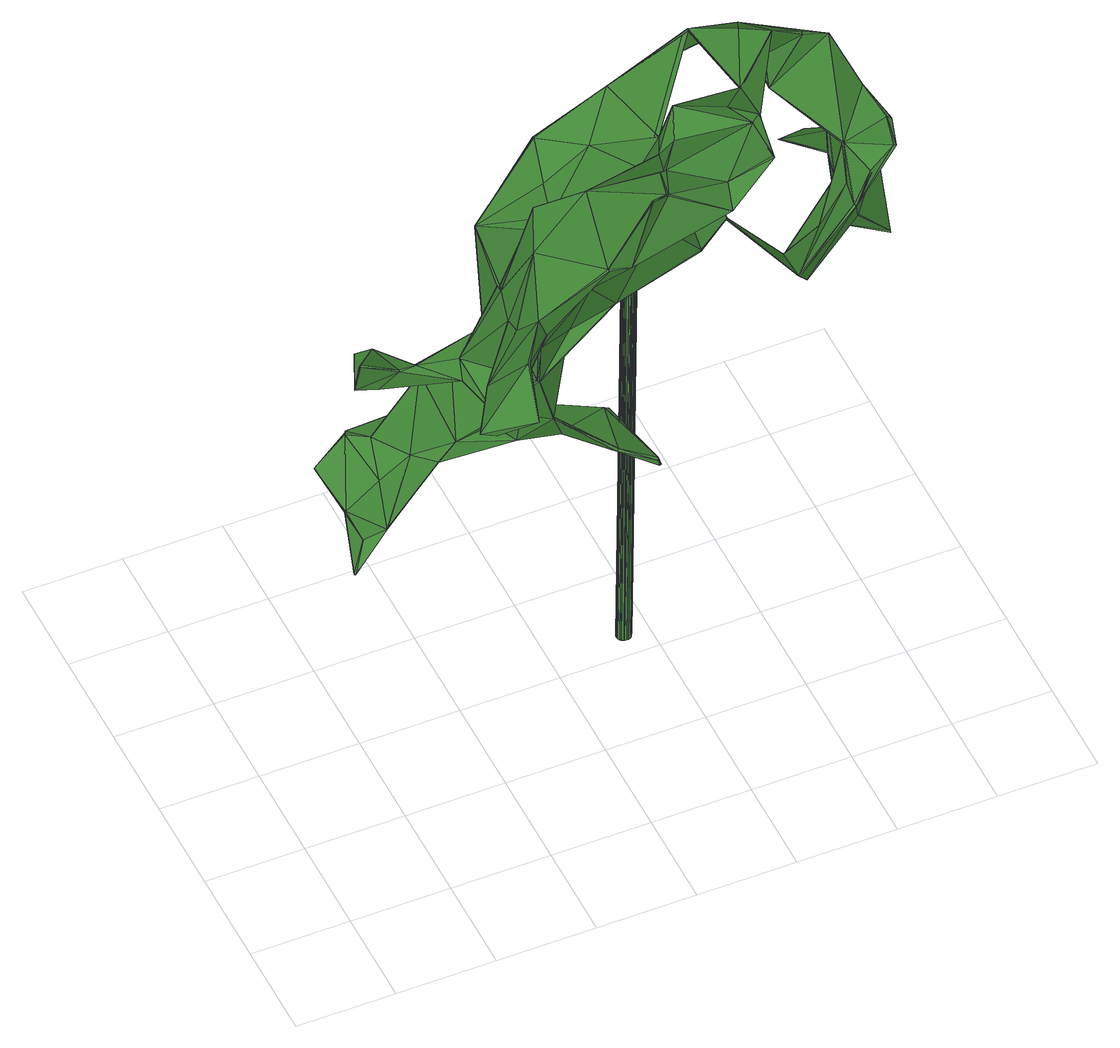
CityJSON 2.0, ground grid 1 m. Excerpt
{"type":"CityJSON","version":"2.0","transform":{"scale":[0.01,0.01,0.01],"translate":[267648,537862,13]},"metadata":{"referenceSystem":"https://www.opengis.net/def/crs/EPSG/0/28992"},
"CityObjects":{
"tree1":{"type":"SolitaryVegetationObject","attributes":{"gtid":493,"crown_width_m":4.2,"crown_median_z":18.19,"crown_r50_m":0.243,"crown_porosity":0.934,"trunk_H_m":4.71,"trunk_DBH_m":0.144,"trunk_radius_m":0.0718,"trunk_base_height_m":13.48,"original_gtid":"560"},"geometry":[{"type":"Solid","lod":"3","boundaries":[[[[0,1,2]],[[3,4,5]],[[6,7,8]],[[9,8,7]],[[2,1,10]],[[11,12,13]],[[14,15,16]],[[17,18,19]],[[20,21,4]],[[14,22,23]],[[17,24,25]],[[26,27,28]],[[28,27,29]],[[30,31,21]],[[32,33,34]],[[35,25,36]],[[32,34,13]],[[30,37,38]],[[39,40,41]],[[34,42,13]],[[43,44,45]],[[46,47,48]],[[43,49,50]],[[43,50,51]],[[23,22,52]],[[22,53,52]],[[54,55,56]],[[57,58,17]],[[57,17,59]],[[17,60,24]],[[61,31,38]],[[62,63,64]],[[65,66,67]],[[68,69,70]],[[55,45,44]],[[71,26,72]],[[73,74,69]],[[75,37,76]],[[44,35,77]],[[36,77,35]],[[78,79,80]],[[81,74,73]],[[82,83,84]],[[85,86,87]],[[44,88,35]],[[65,89,90]],[[91,33,25]],[[92,93,94]],[[95,84,96]],[[59,97,98]],[[91,99,33]],[[100,101,102]],[[103,102,101]],[[104,30,20]],[[70,69,74]],[[9,105,8]],[[20,30,21]],[[3,5,106]],[[71,107,108]],[[74,109,70]],[[110,111,75]],[[27,112,29]],[[113,29,112]],[[114,9,115]],[[67,116,117]],[[118,111,119]],[[120,49,121]],[[122,123,42]],[[122,124,123]],[[63,125,126]],[[54,56,127]],[[128,103,129]],[[109,38,37]],[[26,130,27]],[[131,132,101]],[[131,101,100]],[[133,105,83]],[[134,48,106]],[[2,19,18]],[[110,135,136]],[[29,113,137]],[[53,22,14]],[[138,139,140]],[[111,118,75]],[[119,141,118]],[[115,142,114]],[[109,6,38]],[[38,31,30]],[[23,138,15]],[[122,15,138]],[[80,143,144]],[[9,114,83]],[[145,146,113]],[[113,112,145]],[[126,125,147]],[[148,149,150]],[[151,152,153]],[[154,104,94]],[[80,129,155]],[[69,141,73]],[[156,66,65]],[[12,66,156]],[[73,135,81]],[[111,136,119]],[[96,84,83]],[[110,136,111]],[[157,158,7]],[[159,7,158]],[[21,31,134]],[[17,25,35]],[[35,59,17]],[[86,160,87]],[[112,27,130]],[[87,160,39]],[[40,39,160]],[[40,160,50]],[[161,103,132]],[[94,93,151]],[[54,127,162]],[[95,96,56]],[[163,164,165]],[[166,100,102]],[[112,130,71]],[[122,42,15]],[[138,140,122]],[[109,167,164]],[[167,165,164]],[[168,137,102]],[[61,46,31]],[[28,72,26]],[[104,47,92]],[[4,47,104]],[[45,49,43]],[[3,48,47]],[[3,47,4]],[[106,48,3]],[[46,48,134]],[[1,156,11]],[[65,169,116]],[[156,65,116]],[[78,162,115]],[[78,170,162]],[[96,142,127]],[[127,115,162]],[[155,162,170]],[[51,98,43]],[[26,71,130]],[[171,172,146]],[[173,56,55]],[[173,55,44]],[[150,174,148]],[[164,148,174]],[[164,174,150]],[[55,49,45]],[[128,175,176]],[[120,50,49]],[[120,40,50]],[[117,65,67]],[[177,65,117]],[[18,17,58]],[[129,144,178]],[[103,179,129]],[[180,24,60]],[[180,91,24]],[[157,181,125]],[[7,181,157]],[[74,182,109]],[[70,37,75]],[[70,75,68]],[[118,141,68]],[[183,160,86]],[[165,167,184]],[[165,184,110]],[[44,77,173]],[[114,142,83]],[[168,102,103]],[[168,103,185]],[[153,169,186]],[[8,93,187]],[[171,188,85]],[[96,83,142]],[[105,93,8]],[[181,7,189]],[[181,189,147]],[[104,92,94]],[[187,92,61]],[[157,190,191]],[[88,97,35]],[[54,155,95]],[[128,192,103]],[[163,193,194]],[[89,65,177]],[[69,68,141]],[[158,157,149]],[[158,149,154]],[[34,195,16]],[[63,196,125]],[[62,196,63]],[[185,197,168]],[[89,95,51]],[[140,139,99]],[[163,76,37]],[[30,163,37]],[[191,149,157]],[[150,149,191]],[[160,183,198]],[[160,198,50]],[[94,151,199]],[[94,199,145]],[[139,138,53]],[[171,102,172]],[[171,166,102]],[[113,172,137]],[[154,194,104]],[[135,73,141]],[[135,141,136]],[[157,125,190]],[[103,101,132]],[[75,76,110]],[[165,76,163]],[[110,76,165]],[[8,38,6]],[[81,135,184]],[[153,116,169]],[[35,97,59]],[[127,56,96]],[[103,192,185]],[[196,62,64]],[[127,142,115]],[[125,196,190]],[[17,19,60]],[[11,123,1]],[[1,123,10]],[[2,18,0]],[[108,112,71]],[[81,182,74]],[[81,167,182]],[[109,182,167]],[[112,108,145]],[[52,138,23]],[[23,15,14]],[[12,11,66]],[[155,54,162]],[[65,186,169]],[[156,18,58]],[[155,170,80]],[[63,191,64]],[[63,150,191]],[[91,25,24]],[[153,200,151]],[[95,89,84]],[[11,13,123]],[[78,7,159]],[[109,164,147]],[[51,95,49]],[[51,49,201]],[[129,95,155]],[[129,179,95]],[[121,95,179]],[[52,53,138]],[[49,95,121]],[[63,202,150]],[[147,164,202]],[[0,156,1]],[[80,144,129]],[[78,80,170]],[[28,29,137]],[[177,84,89]],[[177,82,84]],[[201,95,56]],[[63,126,202]],[[115,7,78]],[[115,9,7]],[[109,147,6]],[[140,203,124]],[[166,131,100]],[[194,154,204]],[[136,141,119]],[[144,175,128]],[[143,175,144]],[[147,202,126]],[[53,33,139]],[[36,25,33]],[[171,146,188]],[[151,188,146]],[[180,60,2]],[[205,99,91]],[[173,201,56]],[[49,55,201]],[[54,201,55]],[[50,198,51]],[[91,180,206]],[[91,206,205]],[[132,131,207]],[[132,207,161]],[[107,72,208]],[[107,208,168]],[[197,107,168]],[[67,66,11]],[[163,209,164]],[[148,164,209]],[[131,166,210]],[[131,210,85]],[[104,20,4]],[[71,72,107]],[[0,18,156]],[[183,86,85]],[[201,54,95]],[[47,61,92]],[[46,61,47]],[[32,59,211]],[[13,42,123]],[[212,198,183]],[[32,57,59]],[[13,57,32]],[[121,179,213]],[[156,116,11]],[[67,11,116]],[[85,188,183]],[[43,88,44]],[[188,151,200]],[[186,90,89]],[[65,90,186]],[[83,105,9]],[[41,213,207]],[[121,213,41]],[[89,51,212]],[[212,200,186]],[[186,200,153]],[[212,188,200]],[[212,183,188]],[[187,61,38]],[[187,38,8]],[[107,197,158]],[[159,158,197]],[[46,134,31]],[[104,194,30]],[[58,12,156]],[[123,124,214]],[[5,21,106]],[[4,21,5]],[[124,122,140]],[[58,57,12]],[[57,13,12]],[[16,195,14]],[[77,211,173]],[[59,173,211]],[[211,77,32]],[[77,36,32]],[[176,215,192]],[[134,106,21]],[[110,184,135]],[[143,176,175]],[[103,161,179]],[[192,197,185]],[[32,36,33]],[[99,139,33]],[[143,80,215]],[[143,215,176]],[[113,146,172]],[[137,172,102]],[[208,137,168]],[[72,28,137]],[[208,72,137]],[[16,42,34]],[[16,15,42]],[[33,53,34]],[[192,128,176]],[[107,216,108]],[[51,201,98]],[[14,195,53]],[[34,53,195]],[[59,98,173]],[[201,173,98]],[[215,80,79]],[[133,83,152]],[[217,39,41]],[[164,150,202]],[[117,82,177]],[[148,204,149]],[[154,149,204]],[[116,82,117]],[[116,153,82]],[[152,82,153]],[[83,82,152]],[[128,129,178]],[[133,93,105]],[[120,121,41]],[[120,41,40]],[[94,216,154]],[[51,198,212]],[[6,147,189]],[[6,189,7]],[[89,212,186]],[[159,215,78]],[[10,123,203]],[[192,215,197]],[[197,215,159]],[[10,203,205]],[[99,205,203]],[[217,207,131]],[[133,151,93]],[[128,178,144]],[[187,93,92]],[[146,145,199]],[[146,199,151]],[[87,217,85]],[[85,217,131]],[[39,217,87]],[[151,133,152]],[[204,148,209]],[[107,158,216]],[[85,210,171]],[[166,171,210]],[[158,154,216]],[[30,193,163]],[[217,41,207]],[[145,108,216]],[[145,216,94]],[[194,209,163]],[[204,209,194]],[[147,125,181]],[[207,213,161]],[[161,213,179]],[[194,193,30]],[[81,184,167]],[[68,218,118]],[[75,118,218]],[[75,218,68]],[[205,206,10]],[[2,206,180]],[[10,206,2]],[[88,43,97]],[[43,98,97]],[[70,219,37]],[[109,37,219]],[[109,219,70]],[[78,215,79]],[[140,99,203]],[[124,203,214]],[[214,203,123]],[[64,190,196]],[[64,191,190]],[[2,60,19]],[[220,221,222]],[[220,222,223]],[[223,222,224]],[[223,224,225]],[[222,221,226]],[[222,226,224]],[[224,226,227]],[[224,227,225]],[[226,221,228]],[[226,228,227]],[[227,228,229]],[[227,229,225]],[[228,221,230]],[[228,230,229]],[[229,230,231]],[[229,231,225]],[[230,221,232]],[[230,232,231]],[[231,232,233]],[[231,233,225]],[[232,221,234]],[[232,234,233]],[[233,234,235]],[[233,235,225]],[[234,221,236]],[[234,236,235]],[[235,236,237]],[[235,237,225]],[[236,221,238]],[[236,238,237]],[[237,238,239]],[[237,239,225]],[[238,221,240]],[[238,240,239]],[[239,240,241]],[[239,241,225]],[[240,221,242]],[[240,242,241]],[[241,242,243]],[[241,243,225]],[[242,221,244]],[[242,244,243]],[[243,244,245]],[[243,245,225]],[[244,221,246]],[[244,246,245]],[[245,246,247]],[[245,247,225]],[[246,221,248]],[[246,248,247]],[[247,248,249]],[[247,249,225]],[[248,221,250]],[[248,250,249]],[[249,250,251]],[[249,251,225]],[[250,221,252]],[[250,252,251]],[[251,252,253]],[[251,253,225]],[[252,221,254]],[[252,254,253]],[[253,254,255]],[[253,255,225]],[[254,221,256]],[[254,256,255]],[[255,256,257]],[[255,257,225]],[[256,221,258]],[[256,258,257]],[[257,258,259]],[[257,259,225]],[[258,221,260]],[[258,260,259]],[[259,260,261]],[[259,261,225]],[[260,221,262]],[[260,262,261]],[[261,262,263]],[[261,263,225]],[[262,221,264]],[[262,264,263]],[[263,264,265]],[[263,265,225]],[[264,221,266]],[[264,266,265]],[[265,266,267]],[[265,267,225]],[[266,221,268]],[[266,268,267]],[[267,268,269]],[[267,269,225]],[[268,221,220]],[[268,220,269]],[[269,220,223]],[[269,223,225]]]]}]}
},
"vertices":[
[537,194,478],[564,238,420],[603,215,522],[386,174,321],[349,182,341],[388,175,312],[224,271,418],[243,244,491],[254,242,438],[273,254,516],[626,264,453],[550,260,437],[587,263,458],[624,310,460],[639,410,423],[639,408,422],[606,394,438],[621,284,532],[601,217,523],[631,247,526],[311,220,344],[364,246,329],[675,410,404],[674,409,403],[666,288,543],[660,328,550],[157,60,562],[201,28,589],[210,72,620],[212,72,619],[276,242,330],[365,247,330],[639,370,546],[656,344,451],[634,347,455],[635,347,610],[641,370,547],[202,251,324],[265,290,342],[483,134,717],[499,200,702],[489,193,702],[634,347,453],[565,318,671],[558,378,628],[539,334,670],[365,246,331],[351,183,343],[387,176,322],[515,277,657],[500,200,700],[515,276,655],[676,409,404],[683,384,434],[411,342,642],[496,351,672],[412,342,640],[620,285,531],[610,253,513],[568,330,583],[657,253,543],[312,222,345],[112,227,511],[117,248,458],[113,226,511],[510,300,468],[550,260,439],[510,301,466],[109,250,299],[98,294,321],[146,260,316],[185,106,567],[185,107,568],[97,293,322],[134,306,341],[130,206,310],[202,250,326],[591,398,554],[260,299,564],[309,280,556],[326,277,568],[129,296,349],[453,329,514],[364,269,540],[468,271,569],[438,124,673],[465,140,684],[484,133,715],[606,343,628],[470,271,569],[469,254,547],[671,288,539],[290,192,402],[304,190,512],[264,165,485],[431,271,634],[383,315,602],[606,341,626],[567,338,620],[679,337,442],[352,111,736],[374,129,718],[308,112,664],[328,204,671],[289,190,402],[279,239,513],[390,176,312],[234,168,575],[253,143,554],[189,304,348],[130,205,311],[92,191,281],[194,70,567],[249,117,598],[309,281,554],[261,300,562],[509,299,467],[454,331,513],[92,192,280],[91,192,281],[480,229,692],[435,250,693],[656,343,449],[619,292,419],[670,290,390],[148,278,471],[137,293,455],[342,352,595],[347,177,615],[404,255,620],[170,53,561],[376,128,718],[383,163,710],[328,204,525],[371,249,325],[109,250,301],[108,209,303],[238,110,628],[682,382,433],[691,353,447],[679,338,441],[108,250,300],[335,315,571],[282,223,535],[363,240,569],[255,142,555],[303,139,615],[195,276,422],[202,246,447],[208,212,466],[139,242,456],[352,191,525],[375,230,533],[446,211,534],[221,175,456],[381,314,603],[536,195,478],[170,229,486],[209,221,486],[248,223,563],[491,164,695],[389,168,705],[342,350,596],[219,251,344],[194,275,421],[179,263,333],[352,110,735],[150,285,348],[261,172,649],[480,231,542],[335,314,573],[333,114,654],[309,111,662],[557,377,626],[177,256,453],[328,202,527],[258,190,580],[454,330,515],[404,247,610],[411,227,661],[659,252,542],[178,257,455],[134,306,343],[451,179,661],[146,258,318],[281,217,657],[481,231,544],[272,214,411],[386,175,628],[202,248,448],[153,230,487],[153,228,486],[283,217,655],[257,254,347],[270,212,410],[608,393,439],[114,228,512],[243,204,577],[460,211,668],[304,188,514],[446,211,536],[496,350,670],[137,292,454],[670,289,391],[217,243,446],[626,266,454],[632,246,524],[391,167,706],[229,139,592],[223,269,418],[375,127,717],[592,396,553],[430,245,621],[424,222,679],[670,288,389],[250,222,563],[262,166,486],[443,146,688],[110,209,301],[179,265,331],[382,225,48],[375,225,48],[382,227,48],[396,244,519],[396,246,519],[389,244,519],[381,229,48],[395,248,519],[380,230,48],[394,249,519],[378,231,48],[392,250,519],[377,232,48],[391,251,519],[375,232,48],[389,251,519],[373,232,48],[387,251,519],[371,231,48],[385,250,519],[370,230,48],[384,249,519],[369,228,48],[383,247,519],[368,227,48],[382,246,519],[368,225,48],[382,244,519],[368,223,48],[382,242,519],[369,221,48],[383,240,520],[370,220,48],[384,239,520],[372,219,48],[386,238,520],[373,218,48],[388,237,520],[375,218,48],[389,237,519],[377,218,48],[391,237,519],[379,219,48],[393,238,519],[380,220,48],[394,239,519],[381,222,48],[395,241,519],[382,223,48],[396,242,519]
]}
